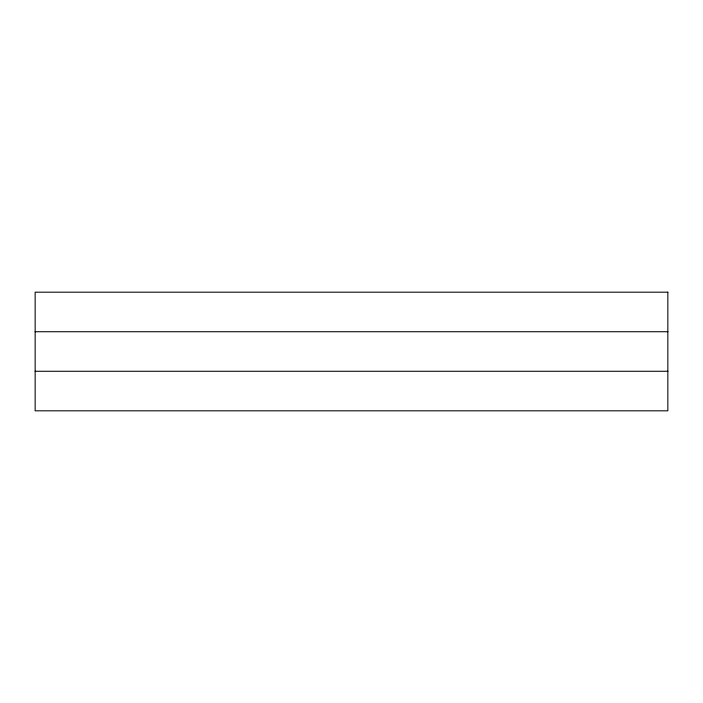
<?xml version="1.0" encoding="UTF-8"?>
<svg xmlns="http://www.w3.org/2000/svg" width="703" height="703" viewBox="0 0 703 703"><rect width="100%" height="100%" fill="white"/><g stroke="black" fill="none" stroke-linecap="round" stroke-linejoin="round"><path stroke-width="1.05" d="M35.15 331.728L667.85 331.728M35.15 371.272L667.85 371.272M667.85 292.184L35.15 292.184L35.15 410.816L667.85 410.816L667.85 292.184"/></g></svg>
